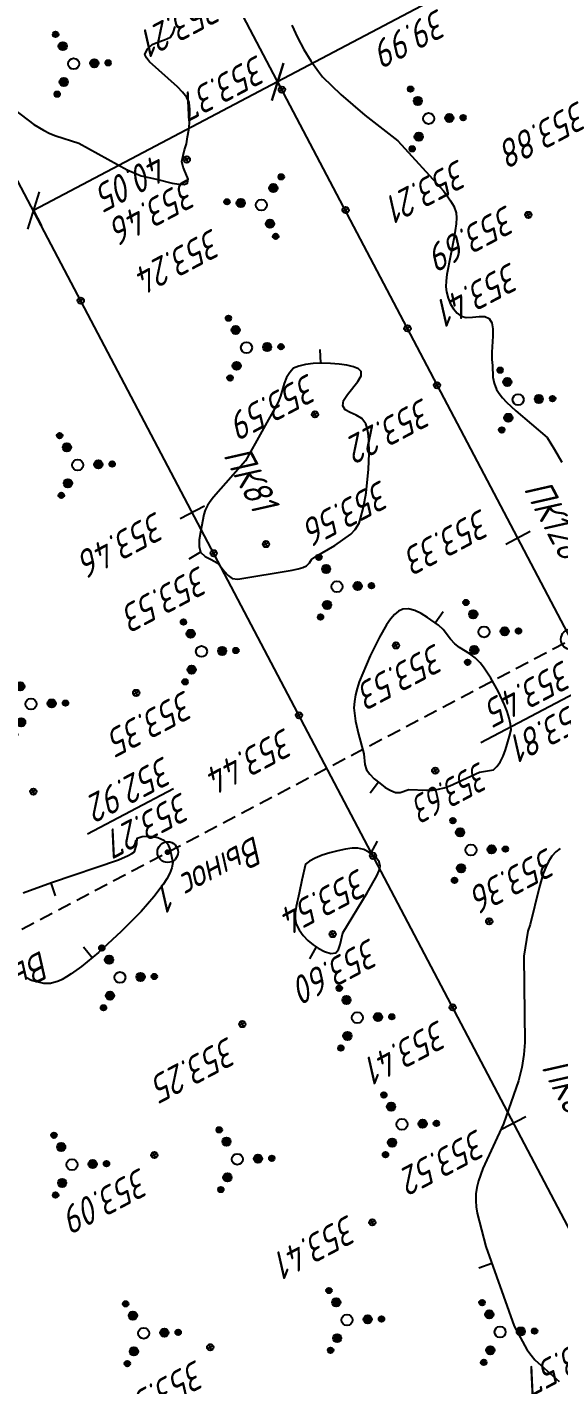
# Model space of a CAD drawing. Extents: x 1516777 to 1518423, y 2190420 to 2191479.
# Drawn here: x 1516915.4 to 1516992.5, y 2191125.7 to 2191322.4 of the extents above; entities that cross this region are included whole.
import ezdxf
from ezdxf.enums import TextEntityAlignment as Align

# ---------------------------------------------------------------- set-up
doc = ezdxf.new("R2010")
doc.units = 0
doc.linetypes.add('ИИHidden', pattern=[3, 2, -1])
for name, color, linetype, lineweight in [('ИИ_ГЕОПУНКТ_025', 7, 'Continuous', 25), ('ИИ_ОТМЕТКА_025', 7, 'Continuous', 25), ('ИИ_ПИКЕТАЖ_025', 7, 'Continuous', 25), ('ИИ_РАЗМЕР_025', 7, 'Continuous', 25), ('ИИ_РЕЛЬЕФ_025', 34, 'Continuous', 25), ('ИИ_ТРАССА_ТРУБ_025', 7, 'Continuous', 25), ('ИИ_УГОДЬЯ_025', 7, 'Continuous', 25)]:
    doc.layers.add(name, color=color, linetype=linetype, lineweight=lineweight)
doc.styles.add('VNIPISIMPLEXCUR', font='simplex.shx', dxfattribs={"width": 0.8, "oblique": 15})
doc.dimstyles.new('ИИ-2000-м-dm$0', dxfattribs={"dimscale": 2, "dimtxt": 2.5, "dimasz": 2.5, "dimexe": 1.25, "dimexo": 0, "dimgap": 1, "dimtad": 1, "dimtoh": 1, "dimzin": 1, "dimdsep": 46, "dimtxsty": 'VNIPISIMPLEXCUR', "dimblk": 'OBLIQUE', "dimcen": 2.5, "dimaunit": 1, "dimadec": 4, "dimazin": 0, "dimtfac": 1, "dimtmove": 1, "dimatfit": 2, "dimfxl": 1, "dimarcsym": 0})
doc.dimstyles.new('ИИ-2000-м-dm$2', dxfattribs={"dimscale": 2, "dimtxt": 2.5, "dimasz": 2.5, "dimexe": 1.25, "dimexo": 0, "dimgap": 1, "dimtad": 2, "dimtoh": 1, "dimzin": 1, "dimdsep": 46, "dimtxsty": 'VNIPISIMPLEXCUR', "dimcen": 2.5, "dimaunit": 1, "dimazin": 0, "dimtfac": 1, "dimtmove": 1, "dimatfit": 2, "dimfxl": 1, "dimarcsym": 0})

# ---------------------------------------------------------------- blocks, each defined once
blk = doc.blocks.new('PICKET')
at = {"color": 0, "linetype": 'Continuous', "lineweight": 25}
for p, q in [((-0.23, 0), (0.23, 0)), ((0, 0.23), (0, -0.23))]:
    blk.add_line(p, q, dxfattribs=at)
blk.add_circle((0, 0), 0.23, dxfattribs=at)
at = {"color": 0, "linetype": 'Continuous', "style": 'VNIPISIMPLEXCUR', "oblique": 15, "width": 0.8}
blk.add_attdef('OTMETKA', (1.25, 0.3), '', height=2, dxfattribs=at)
at = {"color": 8, "linetype": 'Continuous', "style": 'VNIPISIMPLEXCUR', "oblique": 15, "width": 0.8, "flags": 1}
blk.add_attdef('NOMER', (1.25, -2.7), '', height=2, dxfattribs=at)
blk = doc.blocks.new('ИИ053952')
at = {"linetype": 'Continuous', "lineweight": 25}
h = blk.add_hatch(color=0, dxfattribs=at)
edge = h.paths.add_edge_path()
edge.add_arc((-1.309, 2.13), 0.2, 0, 360)
h = blk.add_hatch(color=0, dxfattribs=at)
edge = h.paths.add_edge_path()
edge.add_arc((-0.785, 1.278), 0.3, 0, 360)
h = blk.add_hatch(color=0, dxfattribs=at)
edge = h.paths.add_edge_path()
edge.add_arc((1.499, 0.041), 0.3, 0, 360)
h = blk.add_hatch(color=0, dxfattribs=at)
edge = h.paths.add_edge_path()
edge.add_arc((2.499, 0.068), 0.2, 0, 360)
h = blk.add_hatch(color=0, dxfattribs=at)
edge = h.paths.add_edge_path()
edge.add_arc((-0.714, -1.319), 0.3, 0, 360)
h = blk.add_hatch(color=0, dxfattribs=at)
edge = h.paths.add_edge_path()
edge.add_arc((-1.19, -2.198), 0.2, 0, 360)
at = {"color": 0, "linetype": 'Continuous', "lineweight": 25}
for centre, radius in [((-1.309, 2.13), 0.2), ((-0.785, 1.278), 0.3), ((0, 0), 0.4), ((1.499, 0.041), 0.3), ((2.499, 0.068), 0.2), ((-0.714, -1.319), 0.3), ((-1.19, -2.198), 0.2)]:
    blk.add_circle(centre, radius, dxfattribs=at)
blk = doc.blocks.new('ИИ050052Р')
at = {"linetype": 'Continuous', "lineweight": 25}
h = blk.add_hatch(color=0, dxfattribs=at)
edge = h.paths.add_edge_path()
edge.add_arc((0, 0), 0.15, 0, 360)
at = {"color": 0, "linetype": 'Continuous', "lineweight": 25}
for radius in [0.75, 0.15]:
    blk.add_circle((0, 0), radius, dxfattribs=at)
at = {"color": 0, "linetype": 'Continuous', "style": 'VNIPISIMPLEXCUR', "oblique": 15, "width": 0.8}
for tag, p in [('CENTRE', (1.45, 0.7)), ('HEIGHT', (1.45, -2.7))]:
    blk.add_attdef(tag, p, '', height=2, dxfattribs=at)
for tag, p in [('NUMBER', (-2, -1)), ('STATIONING', (-2, -4.4)), ('ALPHA', (-2, -7.8))]:
    blk.add_attdef(tag, text='', height=2, dxfattribs=at).set_placement(p, align=Align.RIGHT)
at = {"color": 253, "linetype": 'Continuous', "style": 'VNIPISIMPLEXCUR', "oblique": 15, "width": 0.8, "flags": 1}
blk.add_attdef('NOTE', text='', height=1.6, dxfattribs=at).set_placement((-2, -10.8), align=Align.RIGHT)
blk = doc.blocks.new('ИИ15001')
at = {"color": 0, "linetype": 'Continuous', "lineweight": 25}
blk.add_lwpolyline([(0, 1), (0, -1)], dxfattribs=at)
at = {"color": 0, "linetype": 'Continuous', "lineweight": 25, "style": 'VNIPISIMPLEXCUR', "oblique": 15, "width": 0.8}
blk.add_attdef('STATIONING', text='', height=2, dxfattribs=at).set_placement((0, 2), align=Align.CENTER)
at = {"color": 7, "linetype": 'Continuous', "lineweight": 25, "style": 'VNIPISIMPLEXCUR', "oblique": 15, "width": 0.8}
blk.add_attdef('HEIGHT', text='', height=2, dxfattribs=at).set_placement((0, -2), align=Align.TOP_CENTER)
blk = doc.blocks.new('ИИ053296')
at = {"color": 0, "linetype": 'Continuous', "lineweight": 25}
blk.add_lwpolyline([(0, 0), (1, 0)], dxfattribs=at)
blk = doc.blocks.new('_Oblique')
at = {"color": 0, "linetype": 'ByBlock', "lineweight": -2}
blk.add_line((-0.5, -0.5), (0.5, 0.5), dxfattribs=at)
blk = doc.blocks.new('*D30')
at = {"layer": 'Defpoints', "color": 0, "transparency": 16777216}
for p in [(1516987.14, 2191333.18), (1516951.76, 2191314.54), (1516951.76, 2191314.54)]:
    blk.add_point(p, dxfattribs=at)
at = {"layer": 'ИИ_РАЗМЕР_025', "color": 0, "lineweight": -2, "transparency": 16777216}
for p, q in [((1516987.14, 2191333.18), (1516951.76, 2191314.54)), ((1516987.14, 2191333.18), (1516988.31, 2191330.97)), ((1516951.76, 2191314.54), (1516952.92, 2191312.32))]:
    blk.add_line(p, q, dxfattribs=at)
at = {"layer": 'ИИ_РАЗМЕР_025', "color": 0, "lineweight": -2, "transparency": 16777216, "xscale": 4, "yscale": 4, "zscale": 4}
for p, rotation in [((1516987.14, 2191333.18), 27.78473254581951), ((1516951.76, 2191314.54), 207.7847325458195)]:
    blk.add_blockref('_Oblique', p, dxfattribs=dict(at, rotation=rotation))
at = {"layer": 'ИИ_РАЗМЕР_025', "color": 0, "transparency": 16777216, "insert": (1516971.37, 2191320.98), "char_height": 4, "attachment_point": 5, "rotation": 207.7798, "style": 'VNIPISIMPLEXCUR'}
blk.add_mtext('39.99', dxfattribs=at)
blk = doc.blocks.new('*D31')
at = {"layer": 'Defpoints', "color": 0, "transparency": 16777216}
for p in [(1516951.76, 2191314.54), (1516916.33, 2191295.87), (1516916.33, 2191295.87)]:
    blk.add_point(p, dxfattribs=at)
at = {"layer": 'ИИ_РАЗМЕР_025', "color": 0, "lineweight": -2, "transparency": 16777216}
for p, q in [((1516951.76, 2191314.54), (1516916.33, 2191295.87)), ((1516951.76, 2191314.54), (1516952.92, 2191312.32)), ((1516916.33, 2191295.87), (1516917.49, 2191293.66))]:
    blk.add_line(p, q, dxfattribs=at)
at = {"layer": 'ИИ_РАЗМЕР_025', "color": 0, "lineweight": -2, "transparency": 16777216, "xscale": 4, "yscale": 4, "zscale": 4}
for p, rotation in [((1516951.76, 2191314.54), 27.78205254975173), ((1516916.33, 2191295.87), 207.7820525497518)]:
    blk.add_blockref('_Oblique', p, dxfattribs=dict(at, rotation=rotation))
at = {"layer": 'ИИ_РАЗМЕР_025', "color": 0, "transparency": 16777216, "insert": (1516930.91, 2191300.12), "char_height": 4, "attachment_point": 5, "rotation": 207.7798, "style": 'VNIPISIMPLEXCUR'}
blk.add_mtext('40.05', dxfattribs=at)
blk = doc.blocks.new('*D60')
at = {"layer": 'Defpoints', "color": 0, "transparency": 16777216}
for p in [(1516865.23, 2191392.86), (1517280.22, 2190589.82), (1517301.19, 2190586.89), (1517251.66, 2190560.75), (1517312.46, 2190543.97)]:
    blk.add_point(p, dxfattribs=at)
at = {"layer": 'ИИ_РАЗМЕР_025', "color": 0, "lineweight": -2, "transparency": 16777216}
for p, q in [((1517270.29, 2190593.09), (1517259.15, 2190587.22)), ((1517278.66, 2190586.43), (1517270.29, 2190593.09))]:
    blk.add_line(p, q, dxfattribs=at)
blk.add_arc((1517292.31, 2190582.21), 14.29, 133.8716, 191.7338, dxfattribs=at)
at = {"layer": 'ИИ_РАЗМЕР_025', "color": 0, "transparency": 16777216}
for points in [[(1517282.02, 2190593.05), (1517282.8, 2190591.97), (1517285.65, 2190594.85)], [(1517278.95, 2190579.53), (1517277.69, 2190579.07), (1517279.68, 2190575.54)]]:
    blk.add_solid(points, dxfattribs=at)
at = {"layer": 'ИИ_РАЗМЕР_025', "color": 0, "transparency": 16777216, "insert": (1517265.86, 2190586.93), "char_height": 4, "attachment_point": 5, "rotation": 207.7821, "style": 'VNIPISIMPLEXCUR'}
blk.add_mtext("90°2'", dxfattribs=at)

msp = doc.modelspace()

# ---------------------------------------------------------------- linework, layer by layer
at = {"layer": 'ИИ_ГЕОПУНКТ_025'}
for points in [[(1516995.724, 2191226.394), (1516981.243, 2191218.765)], [(1516936.633, 2191212.085), (1516924.185, 2191205.527)]]:
    msp.add_lwpolyline(points, dxfattribs=at)
at = {"layer": 'ИИ_РЕЛЬЕФ_025'}
for points, elevation in [([(1516907.599, 2191315.022), (1516916.411, 2191308.354), (1516917.812, 2191307.508), (1516918.74, 2191307.05), (1516919.611, 2191306.697), (1516922.903, 2191305.629), (1516929.939, 2191301.754), (1516931.978, 2191300.898), (1516934.169, 2191300.408), (1516936.469, 2191299.841), (1516937.456, 2191299.672), (1516938.225, 2191299.654), (1516938.696, 2191299.845), (1516938.768, 2191300.41), (1516938.458, 2191301.227), (1516938.059, 2191302.134), (1516937.862, 2191302.967), (1516938.044, 2191303.834), (1516938.273, 2191304.691), (1516938.55, 2191305.54), (1516938.673, 2191306.54), (1516938.865, 2191307.546), (1516938.965, 2191308.544), (1516939.002, 2191310.529), (1516938.95, 2191311.515), (1516938.567, 2191312.259), (1516937.974, 2191313.03), (1516937.226, 2191313.813), (1516933.193, 2191317.429), (1516932.73, 2191317.993), (1516932.516, 2191318.47), (1516932.903, 2191319.277), (1516933.559, 2191319.942), (1516934.384, 2191320.271), (1516935.33, 2191320.58), (1516936.23, 2191320.972), (1516936.621, 2191321.64), (1516936.893, 2191322.52)], 353.5), ([(1516953.813, 2191322.71), (1516954.615, 2191320.925), (1516955.541, 2191319.206), (1516956.574, 2191317.563), (1516957.696, 2191316.005), (1516958.285, 2191315.262), (1516960.907, 2191312.688), (1516964.39, 2191309.668), (1516969.192, 2191305.967), (1516975.828, 2191298.734), (1516976.324, 2191297.992), (1516976.849, 2191297.292), (1516977.314, 2191296.509), (1516977.626, 2191295.521), (1516977.686, 2191294.809), (1516977.647, 2191293.969), (1516977.35, 2191292.004), (1516976.282, 2191286.621), (1516976.174, 2191285.667), (1516976.148, 2191284.813), (1516976.225, 2191284.084), (1516976.475, 2191283.156), (1516976.823, 2191282.329), (1516977.26, 2191281.614), (1516977.779, 2191281.022), (1516978.369, 2191280.566), (1516979.117, 2191280.365), (1516980.029, 2191280.408), (1516980.975, 2191280.52), (1516981.827, 2191280.524), (1516982.456, 2191280.242), (1516982.805, 2191279.603), (1516982.947, 2191278.711), (1516982.951, 2191277.652), (1516982.821, 2191275.365), (1516982.825, 2191274.305), (1516982.903, 2191273.442), (1516982.975, 2191271.722), (1516983.135, 2191270.853), (1516983.485, 2191269.968), (1516983.867, 2191269.357), (1516984.358, 2191268.737), (1516984.94, 2191268.11), (1516986.311, 2191266.84), (1516990.837, 2191262.998), (1516991.907, 2191261.26), (1516992.986, 2191259.415)], 353.5), ([(1516914.858, 2191197.008), (1516918.986, 2191198.529), (1516928.679, 2191201.799), (1516930.095, 2191202.419), (1516930.613, 2191202.706), (1516930.985, 2191202.976), (1516931.324, 2191204.103), (1516931.365, 2191204.923), (1516932.123, 2191205.18), (1516933.226, 2191205.219), (1516934.372, 2191205.049), (1516935.254, 2191204.676), (1516935.822, 2191204.084), (1516936.171, 2191203.251), (1516936.563, 2191201.397), (1516936.417, 2191200.652), (1516936.117, 2191199.871), (1516935.685, 2191199.058), (1516935.14, 2191198.215), (1516933.795, 2191196.458), (1516931.948, 2191194.328), (1516929.087, 2191191.414), (1516925.77, 2191188.366), (1516923.311, 2191186.347), (1516921.815, 2191185.266), (1516921.135, 2191184.832), (1516920.512, 2191184.483), (1516919.954, 2191184.226), (1516918.834, 2191183.902), (1516917.87, 2191183.901), (1516916.073, 2191184.336), (1516915.34, 2191184.713)], 353), ([(1516992.724, 2191203.424), (1516992.08, 2191202.945), (1516991.526, 2191202.325), (1516991.051, 2191201.584), (1516990.642, 2191200.738), (1516990.288, 2191199.808), (1516989.698, 2191197.763), (1516988.359, 2191192.439), (1516988.021, 2191191.484), (1516987.448, 2191187.872), (1516987.619, 2191175.338), (1516987.475, 2191173.588), (1516987.18, 2191171.731), (1516986.694, 2191169.81), (1516984.525, 2191163.574), (1516981.498, 2191157.111), (1516980.897, 2191155.278), (1516980.664, 2191154.353), (1516980.523, 2191153.428), (1516980.485, 2191152.406), (1516980.55, 2191151.551), (1516980.702, 2191150.639), (1516981.933, 2191145.771), (1516986.039, 2191134.251), (1516987.901, 2191130.872), (1516988.503, 2191130.026), (1516989.063, 2191129.383), (1516990.393, 2191128.139), (1516992.584, 2191126.217)], 353.5)]:
    msp.add_lwpolyline(points, dxfattribs=dict(at, elevation=elevation))
at = {"layer": 'ИИ_РЕЛЬЕФ_025', "elevation": 353.5}
for points in [[(1516956.68, 2191245.3), (1516957.308, 2191245.739), (1516960.065, 2191247.327), (1516962.38, 2191248.995), (1516963.024, 2191249.658), (1516963.565, 2191250.603), (1516963.794, 2191251.233), (1516964.22, 2191252.9), (1516964.582, 2191254.96), (1516964.949, 2191258.402), (1516965.039, 2191260.675), (1516964.973, 2191262.725), (1516964.875, 2191263.61), (1516964.728, 2191264.374), (1516964.529, 2191264.994), (1516963.958, 2191265.746), (1516963.145, 2191266.244), (1516962.283, 2191266.623), (1516961.567, 2191267.021), (1516961.189, 2191267.575), (1516961.332, 2191268.33), (1516961.891, 2191269.231), (1516963.376, 2191271.126), (1516963.86, 2191271.949), (1516963.88, 2191272.573), (1516963.476, 2191272.933), (1516962.761, 2191273.233), (1516961.803, 2191273.467), (1516960.671, 2191273.634), (1516959.434, 2191273.729), (1516958.161, 2191273.75), (1516956.92, 2191273.692), (1516955.78, 2191273.553), (1516954.809, 2191273.328), (1516954.077, 2191273.016), (1516953.515, 2191272.393), (1516953.029, 2191271.692), (1516952.692, 2191270.838), (1516952.171, 2191268.971), (1516951.85, 2191268.1), (1516947.082, 2191259.628), (1516942.448, 2191254.348), (1516941.967, 2191253.711), (1516941.6, 2191253.149), (1516941.247, 2191252.441), (1516941.071, 2191251.849), (1516940.548, 2191249.255), (1516940.4, 2191248.18), (1516940.383, 2191247.186), (1516940.571, 2191246.398), (1516941.229, 2191245.765), (1516942.121, 2191245.316), (1516942.992, 2191244.817), (1516943.541, 2191244.244), (1516944.051, 2191243.584), (1516944.573, 2191242.984), (1516945.155, 2191242.587), (1516945.977, 2191242.477), (1516953.868, 2191243.787), (1516954.715, 2191243.975), (1516955.414, 2191244.171), (1516955.929, 2191244.378), (1516956.356, 2191244.812)], [(1516985.623, 2191220.633), (1516985.548, 2191221.448), (1516985.354, 2191222.339), (1516985.059, 2191223.286), (1516984.68, 2191224.266), (1516983.737, 2191226.248), (1516982.664, 2191228.118), (1516981.596, 2191229.711), (1516981.108, 2191230.351), (1516980.391, 2191231.085), (1516979.627, 2191231.647), (1516978.112, 2191232.572), (1516977.439, 2191233.095), (1516976.833, 2191233.77), (1516975.778, 2191235.168), (1516975.101, 2191235.796), (1516973.511, 2191236.924), (1516972.586, 2191237.48), (1516971.642, 2191237.918), (1516970.73, 2191238.156), (1516969.901, 2191238.11), (1516969.29, 2191237.821), (1516968.694, 2191237.326), (1516968.116, 2191236.662), (1516967.559, 2191235.87), (1516966.517, 2191234.055), (1516965.177, 2191231.343), (1516963.598, 2191227.609), (1516963.299, 2191226.647), (1516963.061, 2191225.688), (1516962.894, 2191224.74), (1516962.81, 2191223.812), (1516963.061, 2191221.899), (1516963.464, 2191220.001), (1516964.28, 2191217.174), (1516964.387, 2191215.608), (1516964.661, 2191214.836), (1516965.122, 2191214.225), (1516965.78, 2191213.555), (1516966.557, 2191212.891), (1516967.375, 2191212.297), (1516968.158, 2191211.836), (1516968.828, 2191211.571), (1516969.525, 2191211.567), (1516970.805, 2191211.986), (1516973.334, 2191211.889), (1516974.194, 2191211.913), (1516975.083, 2191212.035), (1516975.891, 2191212.247), (1516976.724, 2191212.544), (1516981.024, 2191214.488), (1516983.086, 2191214.833), (1516983.554, 2191215.306), (1516984.047, 2191215.97), (1516984.457, 2191216.804), (1516984.799, 2191217.747), (1516985.373, 2191219.719)], [(1516963.397, 2191203.487), (1516962.585, 2191203.482), (1516961.587, 2191203.358), (1516960.475, 2191203.133), (1516959.323, 2191202.828), (1516958.206, 2191202.463), (1516957.195, 2191202.056), (1516956.367, 2191201.628), (1516955.793, 2191201.198), (1516955.253, 2191198.876), (1516954.88, 2191196.982), (1516954.452, 2191195.059), (1516954.322, 2191194.14), (1516954.306, 2191193.28), (1516954.445, 2191192.498), (1516954.898, 2191191.66), (1516955.442, 2191190.823), (1516956.154, 2191190.095), (1516956.905, 2191189.477), (1516957.615, 2191188.997), (1516958.529, 2191188.53), (1516959.462, 2191188.253), (1516960.215, 2191188.34), (1516960.59, 2191188.805), (1516960.82, 2191189.562), (1516961.193, 2191191.252), (1516964.742, 2191197.035), (1516966.14, 2191199.51), (1516966.49, 2191200.26), (1516966.638, 2191200.882), (1516966.503, 2191201.524), (1516966.094, 2191202.048), (1516965.617, 2191202.488), (1516964.99, 2191202.933), (1516964.241, 2191203.295)]]:
    msp.add_lwpolyline(points, close=True, dxfattribs=at)
at = {"layer": 'ИИ_ТРАССА_ТРУБ_025', "color": 4}
for points in [[(1517106.614, 2191020.604), (1516994.33, 2191233.74), (1516900.654, 2191411.526)], [(1518374.713, 2191103.607), (1517312.459, 2190543.969), (1516865.23, 2191392.859)]]:
    msp.add_lwpolyline(points, dxfattribs=at)
at = {"layer": 'ИИ_ТРАССА_ТРУБ_025', "color": 4, "linetype": 'ИИHidden', "flags": 128}
msp.add_lwpolyline([(1516912, 2191190.36), (1516935.82, 2191202.92), (1516994.33, 2191233.74)], dxfattribs=at)

# ---------------------------------------------------------------- block references
at = {"layer": 'ИИ_ГЕОПУНКТ_025'}
ref = msp.add_blockref('ИИ050052Р', (1516994.33, 2191233.74, 353.45), dxfattribs=dict(at, xscale=2, yscale=2, zscale=2, rotation=207.7819444444445))
ref.add_attrib('NUMBER', 'Т.50709', dxfattribs={"layer": '0', "color": 0, "linetype": 'Continuous', "height": 4, "rotation": 207.78194, "style": 'VNIPISIMPLEXCUR', "oblique": 15, "width": 0.8}).set_placement((1517010.908, 2191241.36), align=Align.RIGHT)
ref.add_attrib('CENTRE', '353.81', (1516996.326, 2191225.434), dxfattribs={"layer": '0', "color": 0, "linetype": 'Continuous', "height": 4, "rotation": 207.78194, "style": 'VNIPISIMPLEXCUR', "oblique": 15, "width": 0.8})
ref.add_attrib('HEIGHT', '353.45', (1516993.309, 2191230.869), dxfattribs={"layer": '0', "color": 0, "linetype": 'Continuous', "height": 4, "rotation": 207.78194, "style": 'VNIPISIMPLEXCUR', "oblique": 15, "width": 0.8})
ref.add_attrib('STATIONING', 'ПК127+83.41', dxfattribs={"layer": '0', "color": 0, "linetype": 'Continuous', "height": 4, "rotation": 207.78194, "style": 'VNIPISIMPLEXCUR', "oblique": 15, "width": 0.8}).set_placement((1516997.25, 2191240.856), align=Align.RIGHT)
ref = msp.add_blockref('ИИ050052Р', (1516935.82, 2191202.92, 352.92), dxfattribs=dict(at, xscale=2, yscale=2, zscale=2, rotation=207.7819444444445))
ref.add_attrib('NUMBER', 'Вынос 1', dxfattribs={"layer": '0', "color": 0, "linetype": 'Continuous', "height": 4, "rotation": 207.78194, "style": 'VNIPISIMPLEXCUR', "oblique": 15, "width": 0.8}).set_placement((1516934.303, 2191197.908), align=Align.RIGHT)
ref.add_attrib('CENTRE', '353.27', (1516937.962, 2191211.72), dxfattribs={"layer": '0', "color": 0, "linetype": 'Continuous', "height": 4, "rotation": 207.78194, "style": 'VNIPISIMPLEXCUR', "oblique": 15, "width": 0.8})
ref.add_attrib('HEIGHT', '352.92', (1516935.365, 2191216.937), dxfattribs={"layer": '0', "color": 0, "linetype": 'Continuous', "height": 4, "rotation": 207.78194, "style": 'VNIPISIMPLEXCUR', "oblique": 15, "width": 0.8})
ref = msp.add_blockref('ИИ050052Р', (1516912, 2191190.36, 352.79), dxfattribs=dict(at, xscale=2, yscale=2, zscale=2, rotation=207.7819444444445))
ref.add_attrib('NUMBER', 'Вынос 2', dxfattribs={"layer": '0', "color": 0, "linetype": 'Continuous', "height": 4, "rotation": 207.78194, "style": 'VNIPISIMPLEXCUR', "oblique": 15, "width": 0.8}).set_placement((1516902.77, 2191180.989), align=Align.RIGHT)
ref.add_attrib('CENTRE', '353.02', (1516911.645, 2191197.364), dxfattribs={"layer": '0', "color": 0, "linetype": 'Continuous', "height": 4, "rotation": 207.78194, "style": 'VNIPISIMPLEXCUR', "oblique": 15, "width": 0.8})
ref.add_attrib('HEIGHT', '352.79', (1516908.675, 2191202.775), dxfattribs={"layer": '0', "color": 0, "linetype": 'Continuous', "height": 4, "rotation": 207.78194, "style": 'VNIPISIMPLEXCUR', "oblique": 15, "width": 0.8})
at = {"layer": 'ИИ_ОТМЕТКА_025'}
ref = msp.add_blockref('PICKET', (1516944.47, 2191328.31, 353.21), dxfattribs=dict(at, xscale=2, yscale=2, zscale=2, rotation=207.7819444444445))
ref.add_attrib('OTMETKA', '353.21', (1516942.56, 2191327.464, -348.29), dxfattribs={"layer": '0', "color": 0, "linetype": 'Continuous', "height": 4, "rotation": 207.78194, "style": 'VNIPISIMPLEXCUR', "oblique": 15, "width": 0.8})
ref = msp.add_blockref('PICKET', (1516952.37, 2191313.39, 353.37), dxfattribs=dict(at, xscale=2, yscale=2, zscale=2, rotation=207.7819444444445))
ref.add_attrib('OTMETKA', '353.37', (1516948.921, 2191318.551, -348.13), dxfattribs={"layer": '0', "color": 0, "linetype": 'Continuous', "height": 4, "rotation": 207.78194, "style": 'VNIPISIMPLEXCUR', "oblique": 15, "width": 0.8})
at = {"layer": 'ИИ_ОТМЕТКА_025', "xscale": 2, "yscale": 2, "zscale": 2, "rotation": 207.7819444444445}
for p, values in [((1516997.456, 2191313.601, 353.88), {'OTMETKA': '353.88'}), ((1516974.879, 2191270.553, 353.22), {'OTMETKA': '353.22'}), ((1516942.481, 2191246.229, 353.53), {'OTMETKA': '353.53'}), ((1516954.852, 2191222.748, 353.44), {'OTMETKA': '353.44'}), ((1516965.579, 2191202.386, 353.54), {'OTMETKA': '353.54'}), ((1516977.146, 2191180.43, 353.41), {'OTMETKA': '353.41'}), ((1516946.635, 2191178.002, 353.25), {'OTMETKA': '353.25'}), ((1516933.882, 2191159.034, 353.09), {'OTMETKA': '353.09'}), ((1517000.752, 2191135.623, 353.57), {'OTMETKA': '353.57'}), ((1516941.984, 2191131.19, 353.38), {'OTMETKA': '353.38'})]:
    msp.add_blockref('PICKET', p, dxfattribs=at).add_auto_attribs(values)
at = {"layer": 'ИИ_ОТМЕТКА_025'}
ref = msp.add_blockref('PICKET', (1516938.576, 2191303.267, 353.46), dxfattribs=dict(at, xscale=2, yscale=2, zscale=2, rotation=207.7819444444445))
ref.add_attrib('OTMETKA', '353.46', (1516938.873, 2191300.591, 353.46), dxfattribs={"layer": '0', "color": 0, "linetype": 'Continuous', "height": 4, "rotation": 207.78194, "style": 'VNIPISIMPLEXCUR', "oblique": 15, "width": 0.8})
ref = msp.add_blockref('PICKET', (1516961.61, 2191295.95, 353.21), dxfattribs=dict(at, xscale=2, yscale=2, zscale=2, rotation=207.7819444444445))
ref.add_attrib('OTMETKA', '353.21', (1516978.115, 2191303.427, -348.29), dxfattribs={"layer": '0', "color": 0, "linetype": 'Continuous', "height": 4, "rotation": 207.78194, "style": 'VNIPISIMPLEXCUR', "oblique": 15, "width": 0.8})
ref = msp.add_blockref('PICKET', (1516988.12, 2191295.24, 353.69), dxfattribs=dict(at, xscale=2, yscale=2, zscale=2, rotation=207.7819444444445))
ref.add_attrib('OTMETKA', '353.69', (1516985.086, 2191296.805, 353.69), dxfattribs={"layer": '0', "color": 0, "linetype": 'Continuous', "height": 4, "rotation": 207.78194, "style": 'VNIPISIMPLEXCUR', "oblique": 15, "width": 0.8})
ref = msp.add_blockref('PICKET', (1516923.205, 2191282.816, 353.24), dxfattribs=dict(at, xscale=2, yscale=2, zscale=2, rotation=207.7819444444445))
ref.add_attrib('OTMETKA', '353.24', (1516942.416, 2191293.401, 353.24), dxfattribs={"layer": '0', "color": 0, "linetype": 'Continuous', "height": 4, "rotation": 207.78194, "style": 'VNIPISIMPLEXCUR', "oblique": 15, "width": 0.8})
ref = msp.add_blockref('PICKET', (1516970.59, 2191278.8, 353.41), dxfattribs=dict(at, xscale=2, yscale=2, zscale=2, rotation=207.7819444444445))
ref.add_attrib('OTMETKA', '353.41', (1516985.656, 2191288.507, -348.09), dxfattribs={"layer": '0', "color": 0, "linetype": 'Continuous', "height": 4, "rotation": 207.78194, "style": 'VNIPISIMPLEXCUR', "oblique": 15, "width": 0.8})
ref = msp.add_blockref('PICKET', (1516957.169, 2191266.346, 353.59), dxfattribs=dict(at, xscale=2, yscale=2, zscale=2, rotation=207.7819444444445))
ref.add_attrib('OTMETKA', '353.59', (1516956.338, 2191272.408, 353.59), dxfattribs={"layer": '0', "color": 0, "linetype": 'Continuous', "height": 4, "rotation": 207.78194, "style": 'VNIPISIMPLEXCUR', "oblique": 15, "width": 0.8})
ref = msp.add_blockref('PICKET', (1516950.061, 2191247.544, 353.56), dxfattribs=dict(at, xscale=2, yscale=2, zscale=2, rotation=207.7819444444445))
ref.add_attrib('OTMETKA', '353.56', (1516966.85, 2191256.959, 353.56), dxfattribs={"layer": '0', "color": 0, "linetype": 'Continuous', "height": 4, "rotation": 207.78194, "style": 'VNIPISIMPLEXCUR', "oblique": 15, "width": 0.8})
ref = msp.add_blockref('PICKET', (1516968.918, 2191232.863, 353.53), dxfattribs=dict(at, xscale=2, yscale=2, zscale=2, rotation=207.7819444444445))
ref.add_attrib('OTMETKA', '353.53', (1516974.744, 2191233.289, 353.53), dxfattribs={"layer": '0', "color": 0, "linetype": 'Continuous', "height": 4, "rotation": 207.78194, "style": 'VNIPISIMPLEXCUR', "oblique": 15, "width": 0.8})
ref = msp.add_blockref('PICKET', (1516931.244, 2191225.99, 353.35), dxfattribs=dict(at, xscale=2, yscale=2, zscale=2, rotation=207.7819444444445))
ref.add_attrib('OTMETKA', '353.35', (1516938.429, 2191226.49, 353.35), dxfattribs={"layer": '0', "color": 0, "linetype": 'Continuous', "height": 4, "rotation": 207.78194, "style": 'VNIPISIMPLEXCUR', "oblique": 15, "width": 0.8})
ref = msp.add_blockref('PICKET', (1516974.615, 2191214.713, 353.63), dxfattribs=dict(at, xscale=2, yscale=2, zscale=2, rotation=207.7819444444445))
ref.add_attrib('OTMETKA', '353.63', (1516981.165, 2191216.137, 353.63), dxfattribs={"layer": '0', "color": 0, "linetype": 'Continuous', "height": 4, "rotation": 207.78194, "style": 'VNIPISIMPLEXCUR', "oblique": 15, "width": 0.7})
ref = msp.add_blockref('PICKET', (1516916.328, 2191211.685, 353.27), dxfattribs=dict(at, xscale=2, yscale=2, zscale=2, rotation=207.7819444444445))
ref.add_attrib('OTMETKA', '353.27', (1516913.246, 2191213.552, 353.27), dxfattribs={"layer": '0', "color": 0, "linetype": 'Continuous', "height": 4, "rotation": 207.78194, "style": 'VNIPISIMPLEXCUR', "oblique": 15, "width": 0.8})
ref = msp.add_blockref('PICKET', (1516982.441, 2191192.888, 353.36), dxfattribs=dict(at, xscale=2, yscale=2, zscale=2, rotation=207.7819444444445))
ref.add_attrib('OTMETKA', '353.36', (1516990.994, 2191203.703, 353.36), dxfattribs={"layer": '0', "color": 0, "linetype": 'Continuous', "height": 4, "rotation": 207.78194, "style": 'VNIPISIMPLEXCUR', "oblique": 15, "width": 0.8})
ref = msp.add_blockref('PICKET', (1516959.736, 2191191.038, 353.6), dxfattribs=dict(at, xscale=2, yscale=2, zscale=2, rotation=207.7819444444445))
ref.add_attrib('OTMETKA', '353.60', (1516965.285, 2191190.591, 353.6), dxfattribs={"layer": '0', "color": 0, "linetype": 'Continuous', "height": 4, "rotation": 207.78194, "style": 'VNIPISIMPLEXCUR', "oblique": 15, "width": 0.8})
ref = msp.add_blockref('PICKET', (1516965.49, 2191149.28, 353.41), dxfattribs=dict(at, xscale=2, yscale=2, zscale=2, rotation=207.7819444444445))
ref.add_attrib('OTMETKA', '353.41', (1516962.112, 2191150.524, 353.41), dxfattribs={"layer": '0', "color": 0, "linetype": 'Continuous', "height": 4, "rotation": 207.78194, "style": 'VNIPISIMPLEXCUR', "oblique": 15, "width": 0.8})
at = {"layer": 'ИИ_ПИКЕТАЖ_025', "color": 4}
ref = msp.add_blockref('ИИ15001', (1516939.373, 2191252.127, 353.46), dxfattribs=dict(at, xscale=2, yscale=2, zscale=2, rotation=297.7821))
ref.add_attrib('STATIONING', 'ПК81', dxfattribs={"layer": '0', "color": 0, "linetype": 'Continuous', "lineweight": 25, "height": 4, "rotation": 297.7821, "style": 'VNIPISIMPLEXCUR', "oblique": 15, "width": 0.8}).set_placement((1516946.034, 2191256.159), align=Align.CENTER)
ref.add_attrib('HEIGHT', '353.46', dxfattribs={"layer": '0', "color": 7, "linetype": 'Continuous', "lineweight": 25, "height": 4, "rotation": 207.78194, "style": 'VNIPISIMPLEXCUR', "oblique": 15, "width": 0.8}).set_placement((1516930.366, 2191245.813), align=Align.TOP_CENTER)
ref = msp.add_blockref('ИИ15001', (1516986.596, 2191248.418, 353.33), dxfattribs=dict(at, xscale=2, yscale=2, zscale=2, rotation=297.7847))
ref.add_attrib('STATIONING', 'ПК128', dxfattribs={"layer": '0', "color": 0, "linetype": 'Continuous', "lineweight": 25, "height": 4, "rotation": 297.7847, "style": 'VNIPISIMPLEXCUR', "oblique": 15, "width": 0.8}).set_placement((1516990.135, 2191250.282), align=Align.CENTER)
ref.add_attrib('HEIGHT', '353.33', dxfattribs={"layer": '0', "color": 7, "linetype": 'Continuous', "lineweight": 25, "height": 4, "rotation": 207.78194, "style": 'VNIPISIMPLEXCUR', "oblique": 15, "width": 0.8}).set_placement((1516977.619, 2191246.28), align=Align.TOP_CENTER)
ref = msp.add_blockref('ИИ15001', (1516985.984, 2191163.654, 353.52), dxfattribs=dict(at, xscale=2, yscale=2, zscale=2, rotation=297.7821))
ref.add_attrib('STATIONING', 'ПК80', dxfattribs={"layer": '0', "color": 0, "linetype": 'Continuous', "lineweight": 25, "height": 4, "rotation": 297.7821, "style": 'VNIPISIMPLEXCUR', "oblique": 15, "width": 0.8}).set_placement((1516992.313, 2191167.197), align=Align.CENTER)
ref.add_attrib('HEIGHT', '353.52', dxfattribs={"layer": '0', "color": 7, "linetype": 'Continuous', "lineweight": 25, "height": 4, "rotation": 207.78194, "style": 'VNIPISIMPLEXCUR', "oblique": 15, "width": 0.8}).set_placement((1516977.013, 2191156.406), align=Align.TOP_CENTER)
at = {"layer": 'ИИ_РЕЛЬЕФ_025', "xscale": 2, "yscale": 2, "zscale": 2}
for p, rotation in [((1516958.038, 2191273.744, 353.5), 92.6611341659345), ((1516940.571, 2191246.398, 353.5), 211.3157644473223), ((1516974.61, 2191236.145, 353.5), 54.64011902593451), ((1516966.377, 2191213.045, 353.5), 232.9465706359345), ((1516965.255, 2191202.745, 353.5), 61.1101513759345), ((1516918.858, 2191198.482, 353), 288.8599373559345), ((1516924.868, 2191187.625, 353), 129.4003095959345), ((1516957.342, 2191189.182, 353.5), 240.6293566659345), ((1516982.801, 2191143.335, 353.5), 199.6206062059345)]:
    msp.add_blockref('ИИ053296', p, dxfattribs=dict(at, rotation=rotation))
at = {"layer": 'ИИ_УГОДЬЯ_025', "xscale": 2, "yscale": 2, "zscale": 2}
for p in [(1516922.171, 2191317.131), (1516973.656, 2191309.204), (1516947.241, 2191276.01), (1516986.637, 2191268.482), (1516922.763, 2191259.003), (1516960.362, 2191241.382), (1516981.691, 2191234.828), (1516940.713, 2191231.995), (1516915.994, 2191224.376), (1516979.789, 2191203.225), (1516928.883, 2191184.768), (1516963.312, 2191178.933), (1516969.782, 2191163.482), (1516921.937, 2191157.644), (1516945.909, 2191158.432), (1516961.82, 2191135.146), (1516932.335, 2191133.22), (1516984.024, 2191133.394)]:
    msp.add_blockref('ИИ053952', p, dxfattribs=at)
at = {"layer": 'ИИ_УГОДЬЯ_025', "xscale": 1.999999999999999, "yscale": 1.999999999999999, "zscale": 1.999999999999999, "rotation": 293.0876410673163}
msp.add_blockref('ИИ053952', (1516949.393, 2191296.677), dxfattribs=at)

# ---------------------------------------------------------------- dimensions: what is measured, and where the dimension line sits
at = {"layer": 'ИИ_РАЗМЕР_025'}
dim = msp.add_angular_dim_2l(base=(1517280.222, 2190589.822), line1=((1517251.66, 2190560.75), (1517301.19, 2190586.89)), line2=((1517312.459, 2190543.969), (1516865.23, 2191392.859)), dimstyle='ИИ-2000-м-dm$2', override={"dimtxt": 2, "dimasz": 2, "dimgap": 0.5, "dimzin": 0}, dxfattribs=at)
dim.commit()
dim.dimension.update_dxf_attribs({"geometry": '*D60', "text_midpoint": (1517265.856, 2190586.933), "dimtype": 162})
for base, p1, p2, angle, picture, middle in [((1516951.759, 2191314.536), (1516987.14, 2191333.178), (1516951.759, 2191314.536), 207.78473, '*D30', (1516971.37, 2191320.983)), ((1516916.328, 2191295.869), (1516951.759, 2191314.536), (1516916.328, 2191295.869), 207.78205, '*D31', (1516930.908, 2191300.12))]:
    dim = msp.add_linear_dim(base=base, p1=p1, p2=p2, angle=angle, dimstyle='ИИ-2000-м-dm$0', override={"dimtxt": 2, "dimasz": 2, "dimgap": 0.5}, dxfattribs=at)
    dim.commit()
    dim.dimension.update_dxf_attribs({"geometry": picture, "text_midpoint": middle, "dimtype": 161, "text_rotation": 90})

doc.saveas('drawing.dxf')
